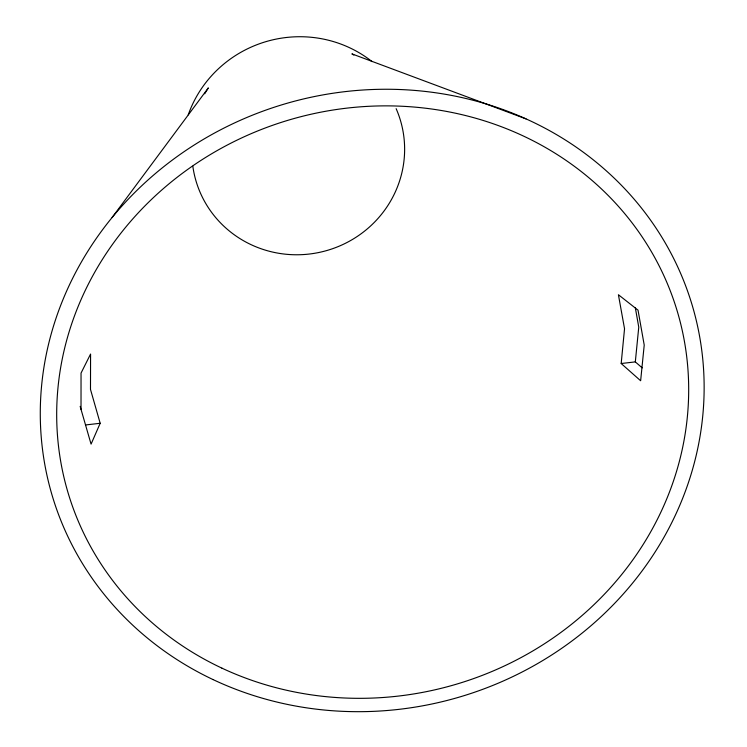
<?xml version="1.0" encoding="UTF-8"?>
<svg xmlns="http://www.w3.org/2000/svg" width="747" height="747" viewBox="0 0 747 747"><rect width="100%" height="100%" fill="white"/><g stroke="black" fill="none" stroke-linecap="round" stroke-linejoin="round"><path stroke-width="1.12" d="M81.021 409.393L81.04 373.089L90.574 354.05L90.49 389.411L100.182 423.278L91.069 444.138L80.162 406.377M621.177 363.518L624.539 328.764L618.404 294.72L638.031 310.154L644.222 345.086L640.637 380.746L621.177 363.518L635.314 361.893L642.215 367.869M635.314 361.893L638.76 327.149L635.342 307.857M204.706 93.786L208.348 87.885L112.134 217.461M85.531 424.959L100.182 423.278M526.019 118.885L351.884 53.859L353.835 55.063M188.216 114.879A116.541 113.432 -16.5 0 1 372.081 61.609M396.134 108.651A106.606 103.758 -16.5 0 1 326.439 250.637A106.606 103.758 -16.5 0 1 192.819 166.198M213.054 679.583A333.853 309.146 -16.5 0 0 704.048 380.111A333.853 309.146 -16.5 0 0 199.514 141.706A333.853 309.146 -16.5 0 0 213.054 679.583M221.924 668.145A317.839 294.262 -16.5 0 0 688.575 381.894A317.839 294.262 -16.5 0 0 207.563 156.244A317.839 294.262 -16.5 0 0 221.924 668.145"/></g></svg>
